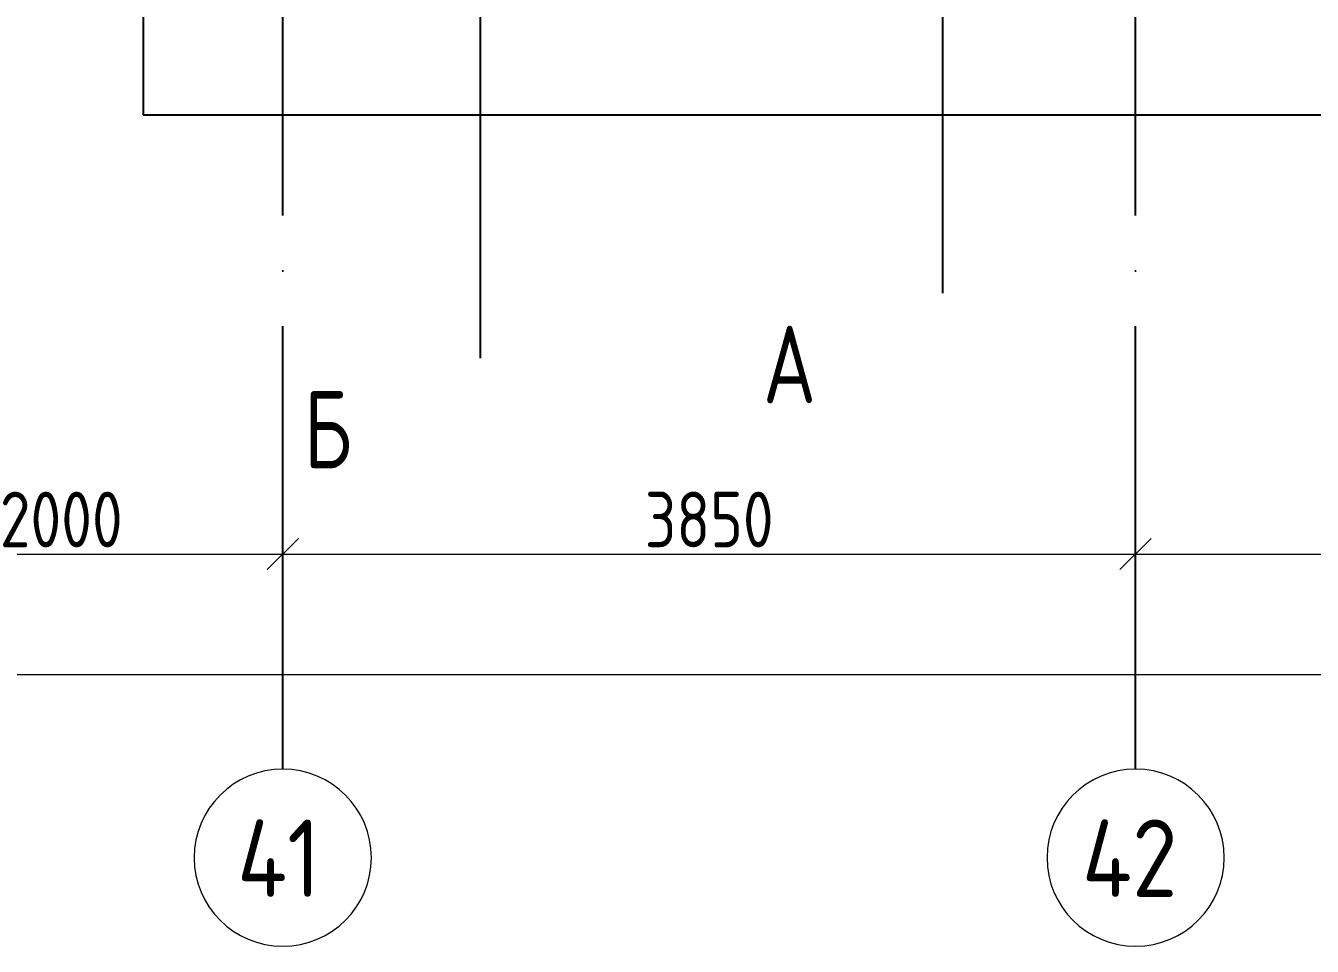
# Model space of a CAD drawing. Header units: millimetres. Extents: x -68946 to 288321, y -402657 to 324925.
# Drawn here: x 148095 to 153903, y 112638 to 116795 of the extents above; entities that cross this region are included whole.
import ezdxf

# ---------------------------------------------------------------- set-up
doc = ezdxf.new("R2010")
doc.units = ezdxf.units.MM
doc.linetypes.add('ADSK_Линия сетки', pattern=[2500, 2000, -250, 0, -250])
doc.layers.get('Defpoints').update_dxf_attribs({"color": 250})
for name, color, linetype, lineweight in [('A-ANNO-DIMS', 250, 'Continuous', 9), ('A-DETL-1', 250, 'Continuous', 53), ('G-ANNO-SYMB-3', 250, 'Continuous', 9), ('Оси', 250, 'Continuous', 9), ('Оси-1', 250, 'ADSK_Линия сетки', 9)]:
    doc.layers.add(name, color=color, linetype=linetype, lineweight=lineweight)
doc.styles.add('GOST Common', font='', dxfattribs={"width": 0.9, "height": 350})
doc.styles.add('GOST Common_1', font='', dxfattribs={"width": 0.9, "height": 250})
doc.styles.add('А3', font='ГОСТ тип А.ttf')
doc.styles.get('GOST Common').set_extended_font_data('GOST Common')
doc.styles.get('GOST Common_1').set_extended_font_data('GOST Common')
doc.dimstyles.new('ADSK_Основной_2_5_мм', dxfattribs={"dimscale": 304.8, "dimtxt": 0.824897, "dimasz": 0.463911, "dimexe": 0.492126, "dimexo": 0.001615, "dimgap": 0.098425, "dimtad": 1, "dimdec": 0, "dimlfac": 304.8, "dimdsep": 46, "dimtxsty": 'GOST Common_1', "dimblk1": 'OBLIQUE', "dimblk2": 'OBLIQUE', "dimsah": 1, "dimcen": 0.09, "dimdle": 0.492126, "dimazin": 0, "dimtfac": 1, "dimtdec": 4, "dimtix": 1, "dimtmove": 0, "dimatfit": 3, "dimfxl": 1, "dimtvp": 1, "dimtolj": 1, "dimtzin": 0, "dimlwd": 9, "dimlwe": 9, "dimarcsym": 2})

# ---------------------------------------------------------------- blocks, each defined once
blk = doc.blocks.new('Ось сетки - Круг_Ø8 мм-39983606-АР1_Маркировочный план подвала_ Блок 2_ 3')
at = {"layer": 'Оси'}
for start, end in [(360, 180), (180, 360)]:
    blk.add_arc((0, 0), 4, start, end, dxfattribs=at)
blk = doc.blocks.new('_Oblique')
at = {"color": 0, "linetype": 'ByBlock', "lineweight": -2}
blk.add_line((-0.5, -0.5), (0.5, 0.5), dxfattribs=at)
blk = doc.blocks.new('*D5689')
at = {"layer": 'A-ANNO-DIMS', "color": 0, "lineweight": 9, "transparency": 16777216}
for p, q in [((147255.6, 114509.2), (147255.6, 114259.7)), ((149255.6, 114509.2), (149255.6, 114259.7)), ((147105.6, 114409.7), (149405.6, 114409.7))]:
    blk.add_line(p, q, dxfattribs=at)
at = {"layer": 'Defpoints', "color": 0, "transparency": 16777216}
for p in [(147255.6, 114509.7), (149255.6, 114509.7), (149255.6, 114409.7)]:
    blk.add_point(p, dxfattribs=at)
at = {"layer": 'A-ANNO-DIMS', "color": 0, "lineweight": 9, "transparency": 16777216, "xscale": 141.4, "yscale": 141.4, "zscale": 141.4, "rotation": 180}
blk.add_blockref('_Oblique', (147255.6, 114409.7), dxfattribs=at)
at = {"layer": 'A-ANNO-DIMS', "color": 0, "lineweight": 9, "transparency": 16777216, "xscale": 141.4, "yscale": 141.4, "zscale": 141.4}
blk.add_blockref('_Oblique', (149255.6, 114409.7), dxfattribs=at)
at = {"layer": 'A-ANNO-DIMS', "color": 0, "lineweight": 25, "transparency": 16777216, "insert": (148255.6, 114565.4), "char_height": 251.43, "width": 756.843, "attachment_point": 5, "style": 'А3'}
blk.add_mtext('\\A1;2000', dxfattribs=at)
blk = doc.blocks.new('*D5690')
at = {"layer": 'A-ANNO-DIMS', "color": 0, "lineweight": 9, "transparency": 16777216}
for p, q in [((149255.6, 114509.2), (149255.6, 114259.7)), ((153105.6, 114509.2), (153105.6, 114259.7)), ((149105.6, 114409.7), (153255.6, 114409.7))]:
    blk.add_line(p, q, dxfattribs=at)
at = {"layer": 'Defpoints', "color": 0, "transparency": 16777216}
for p in [(149255.6, 114509.7), (153105.6, 114509.7), (153105.6, 114409.7)]:
    blk.add_point(p, dxfattribs=at)
at = {"layer": 'A-ANNO-DIMS', "color": 0, "lineweight": 9, "transparency": 16777216, "xscale": 141.4, "yscale": 141.4, "zscale": 141.4, "rotation": 180}
blk.add_blockref('_Oblique', (149255.6, 114409.7), dxfattribs=at)
at = {"layer": 'A-ANNO-DIMS', "color": 0, "lineweight": 9, "transparency": 16777216, "xscale": 141.4, "yscale": 141.4, "zscale": 141.4}
blk.add_blockref('_Oblique', (153105.6, 114409.7), dxfattribs=at)
at = {"layer": 'A-ANNO-DIMS', "color": 0, "lineweight": 25, "transparency": 16777216, "insert": (151180.6, 114565.4), "char_height": 251.43, "width": 756.843, "attachment_point": 5, "style": 'А3'}
blk.add_mtext('\\A1;3850', dxfattribs=at)
blk = doc.blocks.new('*D5691')
at = {"layer": 'A-ANNO-DIMS', "color": 0, "lineweight": 9, "transparency": 16777216}
for p, q in [((153105.6, 114509.2), (153105.6, 114259.7)), ((158005.6, 114509.2), (158005.6, 114259.7)), ((152955.6, 114409.7), (158155.6, 114409.7))]:
    blk.add_line(p, q, dxfattribs=at)
at = {"layer": 'Defpoints', "color": 0, "transparency": 16777216}
for p in [(153105.6, 114509.7), (158005.6, 114509.7), (158005.6, 114409.7)]:
    blk.add_point(p, dxfattribs=at)
at = {"layer": 'A-ANNO-DIMS', "color": 0, "lineweight": 9, "transparency": 16777216, "xscale": 141.4, "yscale": 141.4, "zscale": 141.4, "rotation": 180}
blk.add_blockref('_Oblique', (153105.6, 114409.7), dxfattribs=at)
at = {"layer": 'A-ANNO-DIMS', "color": 0, "lineweight": 9, "transparency": 16777216, "xscale": 141.4, "yscale": 141.4, "zscale": 141.4}
blk.add_blockref('_Oblique', (158005.6, 114409.7), dxfattribs=at)
at = {"layer": 'A-ANNO-DIMS', "color": 0, "lineweight": 25, "transparency": 16777216, "insert": (155555.6, 114565.4), "char_height": 251.43, "width": 782.412, "attachment_point": 5, "style": 'А3'}
blk.add_mtext('\\A1;4900', dxfattribs=at)
blk = doc.blocks.new('*D5657')
at = {"layer": 'A-ANNO-DIMS', "color": 0, "lineweight": 9, "transparency": 16777216}
for p, q in [((81905.6, 113965.2), (81905.6, 113715.7)), ((165505.6, 113965.2), (165505.6, 113715.7)), ((81755.6, 113865.7), (165655.6, 113865.7))]:
    blk.add_line(p, q, dxfattribs=at)
at = {"layer": 'Defpoints', "color": 0, "transparency": 16777216}
for p in [(81905.6, 113965.7), (165505.6, 113965.7), (165505.6, 113865.7)]:
    blk.add_point(p, dxfattribs=at)
at = {"layer": 'A-ANNO-DIMS', "color": 0, "lineweight": 9, "transparency": 16777216, "xscale": 141.4, "yscale": 141.4, "zscale": 141.4, "rotation": 180}
blk.add_blockref('_Oblique', (81905.6, 113865.7), dxfattribs=at)
at = {"layer": 'A-ANNO-DIMS', "color": 0, "lineweight": 9, "transparency": 16777216, "xscale": 141.4, "yscale": 141.4, "zscale": 141.4}
blk.add_blockref('_Oblique', (165505.6, 113865.7), dxfattribs=at)
at = {"layer": 'A-ANNO-DIMS', "color": 0, "lineweight": 25, "transparency": 16777216, "insert": (123705.6, 114021.4), "char_height": 251.43, "width": 946.054, "attachment_point": 5, "style": 'А3'}
blk.add_mtext('\\A1;83600', dxfattribs=at)

msp = doc.modelspace()

# ---------------------------------------------------------------- linework, layer by layer
at = {"layer": 'A-DETL-1', "lineweight": 25}
for p, q in [((148625.6387, 129112.2725), (148625.6387, 116392.2731)), ((148625.6387, 116392.2731), (166335.5577, 116392.2731))]:
    msp.add_line(p, q, dxfattribs=at)
at = {"layer": 'G-ANNO-SYMB-3', "lineweight": 25}
for p, q in [((150148.5231, 115293.8728), (150148.5231, 128440.8108)), ((152235.2947, 115587.4944), (152235.2947, 126953.9067))]:
    msp.add_line(p, q, dxfattribs=at)
at = {"layer": 'Оси-1', "lineweight": 25}
for p, q in [((149255.5794, 113438.4326), (149255.5794, 178399.2771)), ((153105.5794, 113438.4326), (153105.5794, 178399.2771))]:
    msp.add_line(p, q, dxfattribs=at)

# ---------------------------------------------------------------- block references
at = {"layer": 'Оси', "lineweight": 25, "xscale": 99.99999999999993, "yscale": 99.99999999999993, "zscale": 99.99999999999993}
for p in [(149255.5794, 113038.4326), (153105.5794, 113038.4326)]:
    msp.add_blockref('Ось сетки - Круг_Ø8 мм-39983606-АР1_Маркировочный план подвала_ Блок 2_ 3', p, dxfattribs=at)

# ---------------------------------------------------------------- texts
at = {"layer": 'G-ANNO-SYMB-3', "lineweight": 25, "char_height": 350, "attachment_point": 1, "style": 'GOST Common_1'}
for s, insert, width in [('\\fGOST Common|b0|i0|c204|p34|;\\W.8;А', (151423.0943, 115440.7642), 307.848), ('\\fGOST Common|b0|i0|c204|p34|;\\W.8;Б', (149349.5227, 115147.1426), 275.7805)]:
    msp.add_mtext(s, dxfattribs=dict(at, insert=insert, width=width))
at = {"layer": 'Оси', "lineweight": 25, "char_height": 350, "attachment_point": 1, "style": 'GOST Common'}
for s, insert, width in [('41', (149049.5488, 113210.966), 497.847937), ('42', (152863.5488, 113210.966), 584.430187)]:
    msp.add_mtext(s, dxfattribs=dict(at, insert=insert, width=width))

# ---------------------------------------------------------------- dimensions: what is measured, and where the dimension line sits
at = {"layer": 'A-ANNO-DIMS', "lineweight": 25}
for base, p1, p2, override, picture, middle in [((149255.5794, 114409.7207), (147255.5796, 114509.7056), (149255.5794, 114509.7056), {"dimlfac": 1, "dimpost": '<>', "dimtxsty": 'А3', "dimfxl": 1999.99987}, '*D5689', (148255.5795, 114565.4351)), ((153105.5794, 114409.7207), (149255.5794, 114509.7056), (153105.5794, 114509.7056), {"dimlfac": 1, "dimpost": '<>', "dimtxsty": 'А3', "dimfxl": 3850}, '*D5690', (151180.5794, 114565.4351)), ((158005.5794, 114409.7207), (153105.5794, 114509.7056), (158005.5794, 114509.7056), {"dimlfac": 1, "dimpost": '<>', "dimtxsty": 'А3', "dimfxl": 4900}, '*D5691', (155555.5794, 114565.4351)), ((165505.5794, 113865.7093), (81905.5784, 113965.6942), (165505.5794, 113965.6942), {"dimlfac": 1, "dimpost": '<>', "dimtxsty": 'А3', "dimfxl": 83600.001}, '*D5657', (123705.5789, 114021.4236))]:
    dim = msp.add_linear_dim(base=base, p1=p1, p2=p2, dimstyle='ADSK_Основной_2_5_мм', override=override, dxfattribs=at)
    dim.commit()
    dim.dimension.update_dxf_attribs({"geometry": picture, "text_midpoint": middle})

doc.saveas('drawing.dxf')
